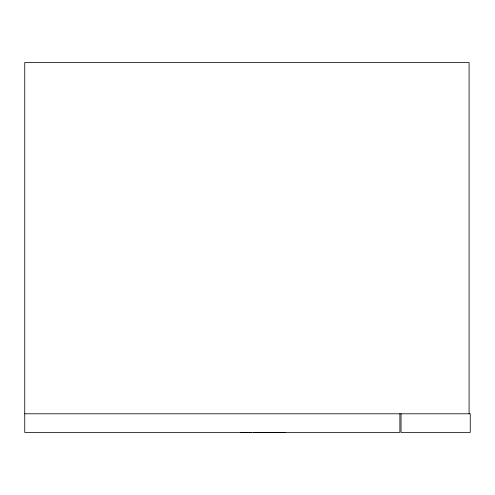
<?xml version="1.0" encoding="UTF-8"?>
<svg xmlns="http://www.w3.org/2000/svg" width="495" height="495" viewBox="0 0 495 495"><rect width="100%" height="100%" fill="white"/><g stroke="black" fill="none" stroke-linecap="round" stroke-linejoin="round"><path stroke-width="0.74" d="M24.75 413.795L470.25 413.795L470.25 432.407L401.043 432.407L401.043 413.795M266.199 432.488L259.702 432.407M272.083 432.488L266.471 432.407M272.516 432.488L278.537 432.407M469.087 413.795L469.087 62.512L24.75 62.512L24.75 432.407L399.88 432.407L399.88 413.795M285.033 432.407L279.248 432.407M259.262 432.407L253.52 432.407M251.305 432.407L240.465 432.407"/></g></svg>
